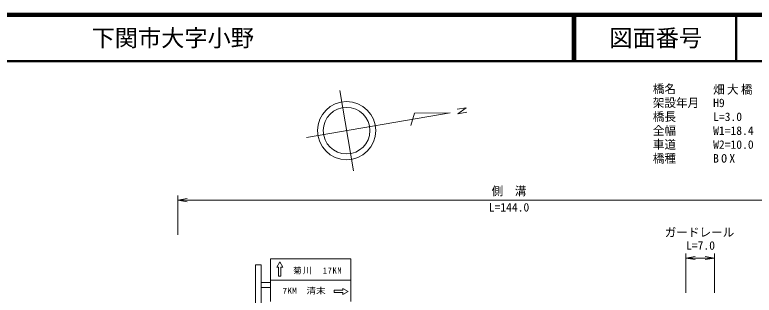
# Model space of a CAD drawing. Units: millimetres, scale not verified. Extents: x 40000 to 680000, y 20000 to 380000.
# Drawn here: x 388474 to 547854, y 319494 to 380000 of the extents above; entities that cross this region are included whole.
import ezdxf
from ezdxf.enums import TextEntityAlignment as Align

# ---------------------------------------------------------------- set-up
doc = ezdxf.new("R2010")
doc.units = ezdxf.units.MM
doc.header["$LTSCALE"] = 1000
for name, color, linetype, lineweight in [('M-BMK-SRVR', 3, 'Continuous', 13), ('M-STR-HTXT', 7, 'Continuous', 13), ('M-STR-STRC', 7, 'Continuous', 13), ('M-TTL', 2, 'Continuous', 140), ('M-TTL-LINE', 7, 'Continuous', 50)]:
    doc.layers.add(name, color=color, linetype=linetype, lineweight=lineweight)
doc.layers.add('M-TTL-TXT', color=7, linetype='Continuous')
doc.styles.add('ＭＳ ゴシック', font='')
doc.styles.get('ＭＳ ゴシック').set_extended_font_data('MS Gothic')

# ---------------------------------------------------------------- blocks, each defined once
blk = doc.blocks.new('open_arrow')
at = {"color": 0, "linetype": 'Continuous', "lineweight": -2}
blk.add_lwpolyline([(7.5, 1.25), (0, 0), (7.5, -1.25)], dxfattribs=at)

msp = doc.modelspace()

# ---------------------------------------------------------------- linework, layer by layer
at = {"layer": 'M-BMK-SRVR'}
for p, q in [((461484, 346328), (458516, 363672)), ((482300, 358816), (451328, 353516)), ((474655, 358783), (473840, 356093)), ((482300, 358816), (474655, 358783)), ((483820, 359632), (485732, 359959)), ((485732, 359959), (483984, 358639)), ((483984, 358639), (485902, 358977))]:
    msp.add_line(p, q, dxfattribs=at)
for radius in [6284, 5028]:
    msp.add_circle((460000, 355000), radius, dxfattribs=at)
at = {"layer": 'M-STR-HTXT'}
for p, q in [((423604, 332500), (423604, 341000)), ((423604, 340000), (566012, 340000)), ((533097, 320000), (533097, 328500)), ((539285, 320000), (539285, 328500)), ((533097, 327500), (539285, 327500))]:
    msp.add_line(p, q, dxfattribs=at)
at = {"layer": 'M-STR-STRC'}
for p, q in [((443616, 327310), (443616, 318168)), ((443616, 327310), (460912, 327310)), ((460912, 327310), (460912, 318168)), ((440352, 326051), (441575, 326051)), ((440352, 326051), (440352, 315715)), ((441575, 310399), (441575, 326051)), ((444935, 325535), (445582, 326678)), ((445316, 325535), (444935, 325535)), ((445316, 323631), (445316, 325535)), ((445582, 326678), (446229, 325535)), ((446229, 325535), (445849, 325535)), ((445849, 325535), (445849, 323631)), ((445849, 323631), (445316, 323631)), ((441575, 322243), (443616, 322243)), ((443616, 322739), (460912, 322739)), ((443616, 321155), (441575, 321155)), ((457314, 320586), (459218, 320586)), ((457314, 320053), (457314, 320586)), ((459218, 320586), (459218, 320967)), ((459218, 320967), (460360, 320320)), ((459218, 320053), (457314, 320053)), ((460360, 320320), (459218, 319672)), ((459218, 319672), (459218, 320053))]:
    msp.add_line(p, q, dxfattribs=at)
at = {"layer": 'M-TTL'}
msp.add_line((680000, 380000), (40000, 380000), dxfattribs=at)
at = {"layer": 'M-TTL-LINE'}
for p, q in [((508747, 380000), (508747, 370000)), ((509247, 380000), (509247, 370000)), ((543997, 380000), (543997, 370000)), ((40000, 370000), (680000, 370000))]:
    msp.add_line(p, q, dxfattribs=at)

# ---------------------------------------------------------------- block references
at = {"layer": 'M-STR-HTXT', "xscale": 267, "yscale": 267}
for p in [(423604, 340000), (533097, 327500)]:
    msp.add_blockref('open_arrow', p, dxfattribs=at)
at = {"layer": 'M-STR-HTXT', "xscale": 267, "yscale": 267, "rotation": 180}
msp.add_blockref('open_arrow', (539285, 327500), dxfattribs=at)

# ---------------------------------------------------------------- texts
at = {"layer": 'M-STR-HTXT', "style": 'ＭＳ ゴシック'}
for s, p in [('橋名', (526000, 364000)), ('架設年月', (526000, 361000)), ('H9', (539000, 361000)), ('橋長', (526000, 358000)), ('L=3.0', (539000, 358000)), ('全幅', (526000, 355000)), ('W1=18.4', (539000, 355000)), ('車道', (526000, 352000)), ('W2=10.0', (539000, 352000)), ('橋種', (526000, 349000))]:
    msp.add_text(s, height=1833, dxfattribs=at).set_placement(p, align=Align.MIDDLE_LEFT)
for s, p in [('側\u3000溝', (495000, 340500)), ('L=144.0', (495000, 337000)), ('ガードレール', (536058, 331583)), ('L=7.0', (536279, 328759))]:
    msp.add_text(s, height=1833, dxfattribs=at).set_placement(p, align=Align.BOTTOM_CENTER)
at = {"layer": 'M-STR-HTXT', "char_height": 1833, "style": 'ＭＳ ゴシック'}
for s, insert, attachment_point in [('\\T1.2;畑大橋', (539000, 362750), 7), ('\\T1.4;BOX', (539000, 349000), 4)]:
    msp.add_mtext(s, dxfattribs=dict(at, insert=insert, attachment_point=attachment_point))
at = {"layer": 'M-STR-STRC', "style": 'ＭＳ ゴシック', "width": 1.15}
msp.add_text('7KM\u3000清末', height=1320, dxfattribs=at).set_placement((446168, 319403), align=Align.BOTTOM_LEFT)
at = {"layer": 'M-STR-STRC', "insert": (448453, 324014), "char_height": 1320, "attachment_point": 7, "style": 'ＭＳ ゴシック'}
msp.add_mtext('\\T1.16;菊川\u300017KM', dxfattribs=at)
at = {"layer": 'M-TTL-TXT', "style": 'ＭＳ ゴシック'}
msp.add_text('下関市大字小野', height=3666, dxfattribs=at).set_placement((405024, 375000), align=Align.MIDDLE_LEFT)
msp.add_text('図面番号', height=3666, dxfattribs=at).set_placement((526622, 375000), align=Align.MIDDLE_CENTER)

doc.saveas('drawing.dxf')
